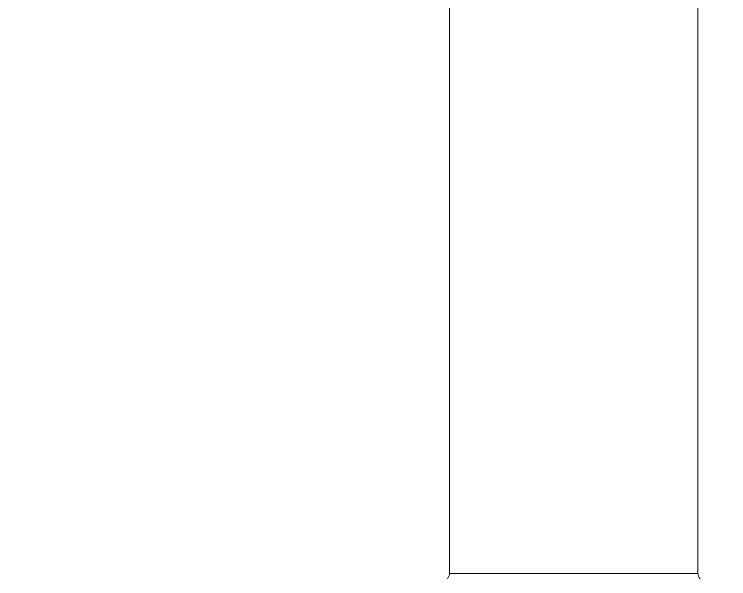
# Model space of a CAD drawing. Header units: millimetres. Extents: x 54 to 415, y 5 to 258.
# Drawn here: x 91.61 to 110.83, y 180.19 to 195.37 of the extents above; entities that cross this region are included whole.
import ezdxf

# ---------------------------------------------------------------- set-up
doc = ezdxf.new("R2010")
doc.units = ezdxf.units.MM
doc.linetypes.add('CENTERX2', pattern=[20.32, 12.7, -2.54, 2.54, -2.54])

msp = doc.modelspace()

# ---------------------------------------------------------------- linework, layer by layer
at = {"color": 7, "linetype": 'Continuous', "lineweight": 15}
for p, q in [((103.31964, 197.51822), (103.31964, 180.33324)), ((110.00364, 180.33324), (110.00364, 197.51822)), ((103.31964, 180.33324), (110.00364, 180.33324))]:
    msp.add_line(p, q, dxfattribs=at)
at = {"color": 7, "linetype": 'CENTERX2', "lineweight": 0}
msp.add_circle((115.70831, 174.75907), 62.01667, dxfattribs=at)
at = {"color": 7, "linetype": 'Continuous', "lineweight": 15}
msp.add_circle((115.70831, 174.75907), 56.66667, dxfattribs=at)
for centre, start, end in [((103.11964, 180.33324), 315, 0), ((110.20364, 180.33324), 180, 225)]:
    msp.add_arc(centre, 0.2, start, end, dxfattribs=at)

doc.saveas('drawing.dxf')
